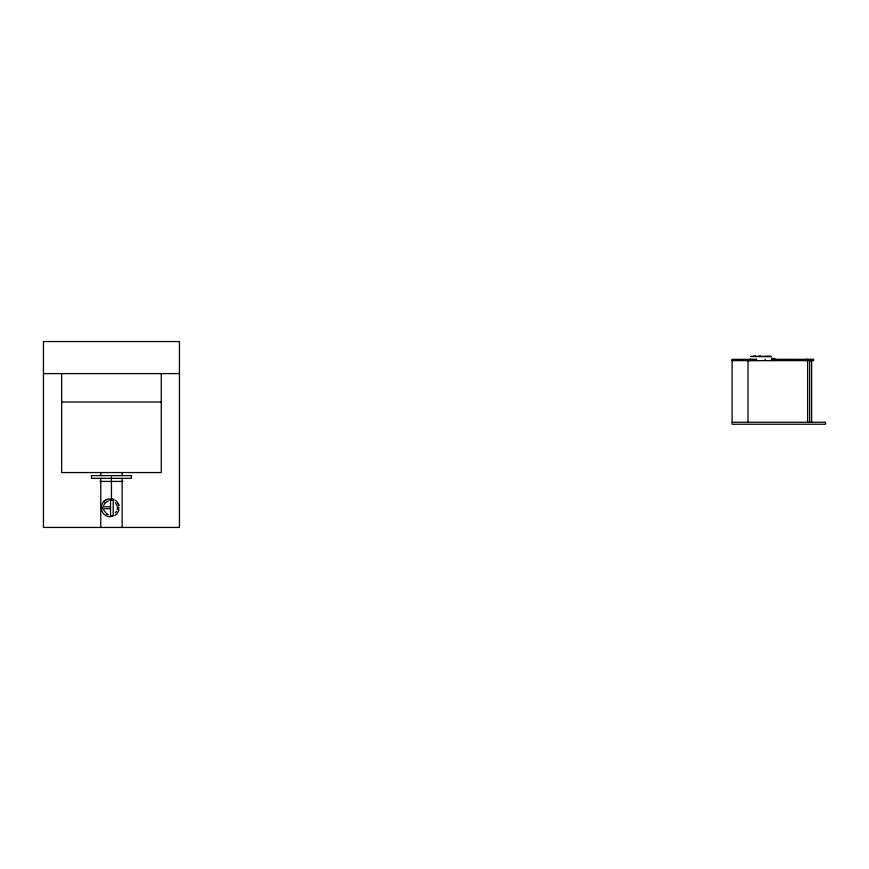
<?xml version="1.0" encoding="UTF-8"?>
<svg xmlns="http://www.w3.org/2000/svg" width="869" height="869" viewBox="0 0 869 869"><rect width="100%" height="100%" fill="white"/><g stroke="black" fill="none" stroke-linecap="round" stroke-linejoin="round"><path stroke-width="1.3" d="M101.564 505.454C101.999 501.924 107.908 497.502 110.211 499.284M112.959 515.73L111.666 516.49M112.883 500.055L112.601 498.936M103.4 505.943L105.247 502.716M119.01 510.136L116.674 514.198L114.795 515.643M103.118 508.039C101.619 510.516 100.337 505.725 102.879 507.127M115.327 512.862L116.468 511.374M103.9 501.391L105.768 499.947M105.247 502.727L108.451 500.87M117.478 507.127C120.009 505.725 118.727 510.516 117.228 508.039M751.815 359.353L750.001 360.624L750.001 359.353M753.76 356.181L754.987 356.181M759.278 356.181L760.516 356.181M751.153 356.431L771.498 356.377M771.498 356.681L750.74 356.431M771.889 358.495L774.844 358.495M756.551 359.353L732.111 359.353L732.111 424.235L825.55 424.235L825.55 422.247L732.111 422.247M732.111 359.983L756.41 359.983M773.616 360.038L807.659 360.038M732.111 360.624L813.58 360.624L813.58 359.353L771.498 359.31L771.498 360.668M43.45 373.605L179.448 373.605M61.634 402.032L161.265 402.032M100 481.426L122.898 481.426M110.135 500.283L110.787 500.283M104.237 506.844L110.265 506.844M104.237 508.734L110.265 508.734M117.847 509.484L117.217 509.43L118.575 509.549M110.298 516.849C106.29 516.838 102.618 513.992 101.564 510.136M106.713 513.992L108.451 514.709M114.795 499.947L116.674 501.391L119.01 505.454L118.108 503.27M106.735 514.003L103.4 509.647M115.327 502.716L117.174 505.943M110.276 500.012L110.374 500.077M811.635 360.624L811.635 422.247M810.332 359.353L810.332 360.624M809.647 360.624L809.647 422.247M809.256 360.624L809.256 359.353L807.442 360.624L807.442 359.353M807.659 359.353L807.659 422.247M805.639 360.624L805.639 359.353L805.465 360.624M774.398 359.31L774.398 360.668M772.085 358.495L772.085 359.31M770.716 356.377L765.969 356.377M765.187 359.31L765.187 360.668M756.139 359.31L756.139 360.668M752.956 359.353L752.956 360.624M750.512 359.31L750.512 360.624M750.219 359.353L750.219 360.668M748.013 360.624L748.013 422.247M161.265 373.605L161.265 472.562L61.634 472.562L61.634 373.605M122.127 472.562L122.127 475.625M122.127 478.352L122.127 527.44M111.449 476.929L111.449 500.283M100.771 472.562L100.771 475.625M100.771 478.352L100.771 527.44M117.261 507.93A1.532 1.532 0 0 1 117.771 508.311M179.448 341.56L43.45 341.56L43.45 527.44L179.448 527.44L179.448 341.56M131.447 475.625L91.451 475.625L91.451 478.352L131.447 478.352L131.447 475.625M113.198 499.284L110.537 499.284L110.537 515.806L113.198 515.806L113.198 499.284"/></g></svg>
